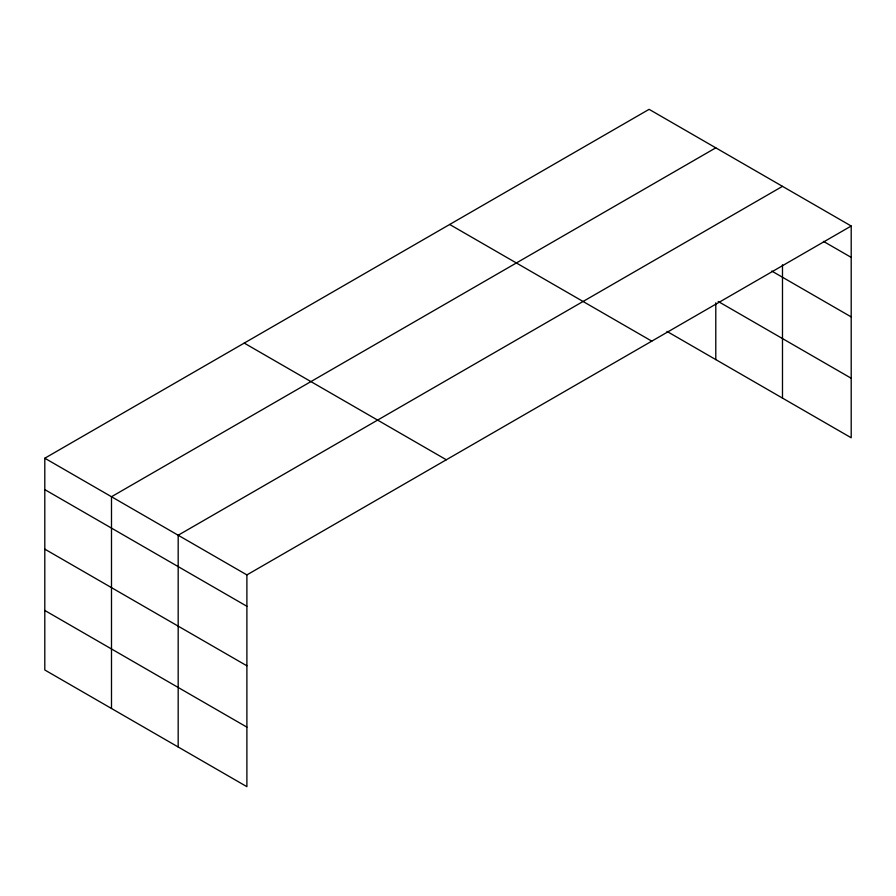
<?xml version="1.0" encoding="UTF-8"?>
<svg xmlns="http://www.w3.org/2000/svg" width="896" height="896" viewBox="0 0 896 896"><rect width="100%" height="100%" fill="white"/><g stroke="black" fill="none" stroke-linecap="round" stroke-linejoin="round"><path stroke-width="1.34" d="M851.2 226.016L649.107 109.334L44.8 458.226L44.8 669.984L246.893 786.666L246.893 574.907L851.2 226.016L851.2 437.774L666.971 331.408M782.488 264.79L782.488 398.104M715.792 147.84L111.496 496.731L111.496 708.49M782.488 186.346L178.181 535.237L178.181 746.995M823.469 241.382L851.2 257.387M771.77 271.062L851.2 316.915M718.178 301.448L851.2 378.246M449.68 224.47L651.784 341.152M244.216 343.09L446.32 459.771M44.8 458.226L246.893 574.907M44.8 489.608L246.893 606.278M44.8 549.136L246.893 665.806M44.8 610.456L246.893 727.138M715.792 302.837L715.792 359.598"/></g></svg>
